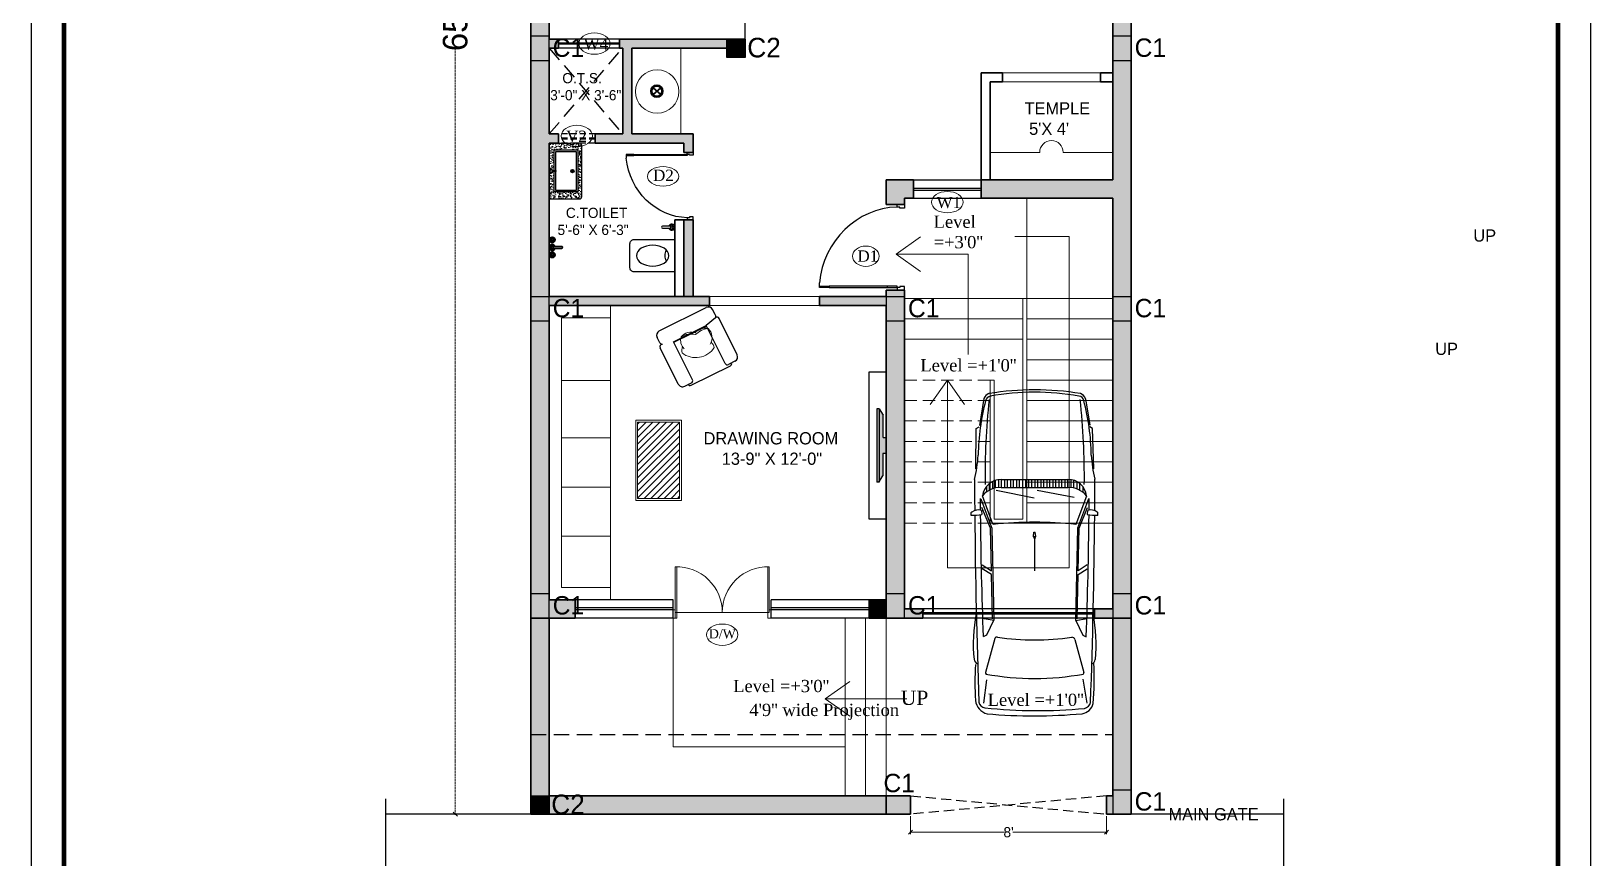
# Model space of a CAD drawing. Header units: millimetres. Extents: x -6808 to 215771, y -89660 to -16303.
# Drawn here: x 93907 to 94671, y -47933 to -47528 of the extents above; entities that cross this region are included whole.
import ezdxf

# ---------------------------------------------------------------- set-up
doc = ezdxf.new("R2010")
doc.units = ezdxf.units.MM
doc.header["$PDMODE"] = 35
for name, pattern in [('ACAD_ISO10W100', [18, 12, -3, 0, -3]), ('DASHED', [0.75, 0.5, -0.25]), ('DASHED2', [0.375, 0.25, -0.125])]:
    doc.linetypes.add(name, pattern=pattern)
doc.layers.get('0').update_dxf_attribs({"color": 8})
for name, color, linetype, lineweight, true_color in [('AR.furniture', 7, 'Continuous', 35, 0x009e9e), ('furniture', 7, 'Continuous', 5, 0xe57b2a), ('furniture layout', 7, 'Continuous', 25, 0x006161)]:
    doc.layers.add(name, color=color, linetype=linetype, lineweight=lineweight, true_color=true_color)
for name, color, linetype in [('CAR', 252, 'Continuous'), ('FORMAT', 7, 'Continuous'), ('NET 01', 8, 'Continuous'), ('WAL', 7, 'Continuous'), ('WIN', 5, 'Continuous')]:
    doc.layers.add(name, color=color, linetype=linetype)
for name, color, linetype, lineweight in [('CHAUKHAT', 32, 'Continuous', 30), ('col.center', 5, 'ACAD_ISO10W100', 15), ('column', 5, 'Continuous', 30), ('dim2', 6, 'Continuous', 20), ('door', 5, 'Continuous', 9), ('LANDSCAPE', 103, 'Continuous', 18), ('plaster line', 150, 'DASHED2', 30), ('Projection', 190, 'DASHED', 25), ('railing', 190, 'Continuous', 13), ('STAIR', 252, 'Continuous', 15), ('text', 7, 'Continuous', 25), ('wall', 7, 'Continuous', 35), ('wokg dim', 152, 'DASHED', 18)]:
    doc.layers.add(name, color=color, linetype=linetype, lineweight=lineweight)
doc.styles.add('SAJ', font='eurr____.ttf')
doc.styles.get("Standard").update_dxf_attribs({"font": 'times.ttf'})
doc.dimstyles.new('SAJ', dxfattribs={"dimtxt": 5, "dimasz": 2, "dimexe": 1, "dimexo": 1, "dimgap": 0.09375, "dimtad": 0, "dimdec": 1, "dimzin": 0, "dimdsep": 46, "dimlunit": 4, "dimtxsty": 'SAJ', "dimblk": 'OBLIQUE', "dimcen": 0.125, "dimdle": 0.375, "dimadec": 0, "dimazin": 0, "dimtfac": 1, "dimtdec": 1, "dimtofl": 0, "dimtmove": 0, "dimatfit": 3, "dimldrblk": 'OBLIQUE', "dimfxl": 1, "dimtolj": 1, "dimtzin": 0, "dimlwd": 5, "dimlwe": 5, "dimarcsym": 1})

# ---------------------------------------------------------------- blocks, each defined once
blk = doc.blocks.new('_Oblique')
at = {"color": 0, "linetype": 'ByBlock', "lineweight": -2}
blk.add_line((-0.5, -0.5), (0.5, 0.5), dxfattribs=at)
blk = doc.blocks.new('*D868')
at = {"layer": 'Defpoints', "color": 0, "transparency": 16777216}
for p in [(94151.36, -47123.77), (94114.38, -47911.77), (94151.36, -47911.77)]:
    blk.add_point(p, dxfattribs=at)
at = {"layer": 'dim2', "color": 0, "linetype": 'DASHED', "lineweight": 5, "transparency": 16777216}
for p, q in [((94150.36, -47123.77), (94113.38, -47123.77)), ((94114.38, -47123.4), (94114.38, -47499.36)), ((94114.38, -47912.15), (94114.38, -47536.18)), ((94150.36, -47911.77), (94113.38, -47911.77))]:
    blk.add_line(p, q, dxfattribs=at)
at = {"layer": 'dim2', "color": 0, "lineweight": 5, "transparency": 16777216, "xscale": 2, "yscale": 2, "zscale": 2}
for p, rotation in [((94114.38, -47123.77), 90), ((94114.38, -47911.77), 270)]:
    blk.add_blockref('_Oblique', p, dxfattribs=dict(at, rotation=rotation))
at = {"layer": 'dim2', "color": 0, "transparency": 16777216, "insert": (94114.38, -47517.77), "char_height": 12, "attachment_point": 5, "rotation": 90, "style": 'SAJ'}
blk.add_mtext('\\A1;65\'-8"', dxfattribs=at)
blk = doc.blocks.new('A$C2AC05335')
at = {"layer": 'door'}
for p, q in [((2.24, 0), (2.24, 30.31)), ((3.07, 30.33), (3.07, 0)), ((56.93, 30.33), (56.93, 3.31)), ((57.76, 3.31), (57.76, 30.31)), ((1, 4.97), (2.24, 4.97)), ((1, 4.97), (1, 0)), ((3.07, 0), (1, 0)), ((2.24, 4.97), (2.24, 3.31)), ((2.24, 3.31), (3.07, 3.31)), ((3.07, 3.31), (3.07, 0)), ((3.07, 3.31), (56.93, 3.31)), ((57.76, 3.31), (56.93, 3.31)), ((56.93, 3.31), (56.93, 0)), ((56.93, 0), (59, 0)), ((59, 4.97), (57.76, 4.97)), ((57.76, 4.97), (57.76, 3.31)), ((59, 4.97), (59, 0))]:
    blk.add_line(p, q, dxfattribs=at)
for centre, start, end in [((3.12, 3.45), 359.70551, 91.88004), ((56.88, 3.45), 88.11996, 180.29449)]:
    blk.add_arc(centre, 26.88, start, end, dxfattribs=at)
blk = doc.blocks.new('QEWFWE')
at = {"layer": 'NET 01'}
for p, q in [((238503.45, 15011.85), (238503.45, 15015.77)), ((238503.45, 15015.77), (238505.41, 15015.77)), ((238503.98, 15015.77), (238503.98, 15011.85)), ((238503.98, 15011.85), (238503.45, 15011.85)), ((238503.45, 15011.85), (238503.45, 14988.32)), ((238503.98, 14988.32), (238503.98, 15011.85)), ((238503.45, 14988.32), (238503.45, 14984.4)), ((238503.98, 14988.32), (238503.45, 14988.32)), ((238503.98, 14984.4), (238503.98, 14988.32)), ((238503.45, 14984.4), (238503.98, 14984.4))]:
    blk.add_line(p, q, dxfattribs=at)
for points in [[(238503.45, 14984.4), (238502.4, 14984.4), (238502.4, 14981.4), (238503.9, 14981.4), (238503.9, 14982.9), (238503.9, 14983.2), (238503.45, 14983.2)], [(238536.02, 14984.4), (238537.07, 14984.4), (238537.07, 14981.4), (238535.57, 14981.4), (238535.57, 14982.9), (238535.57, 14983.2), (238536.02, 14983.2)]]:
    blk.add_lwpolyline(points, close=True, dxfattribs=at)
blk.add_ellipse((238504.18, 14985.62), major_axis=(-29.27, 13.54), ratio=0.925766, start_param=-2.718612, end_param=-1.204625, dxfattribs=at)
blk = doc.blocks.new('A$C1B5F73BC')
at = {"layer": 'AR.furniture', "lineweight": 5, "ltscale": 2}
h = blk.add_hatch(dxfattribs=at)
h.set_pattern_fill('AR-CONC', color=256, scale=0.02, angle=270, style=0)
h.set_pattern_definition([(320, (-48146.4964, 23798.405), (-0.31878171, -3.64369338), [0.381, -4.191]), (265, (-48146.4964, 23798.405), (3.82113286, 0.70485652), [0.3048, -3.3528]), (10.451, (-48146.523, 23798.1015), (3.50233376, -2.93885003), [0.3238, -3.5618]), (316.1842, (-48145.4804, 23798.405), (-0.84084656, -5.4215808), [0.5715, -6.2865]), (6.6356, (-48145.5504, 23797.9533), (4.9485111, -4.7480847), [0.4857, -5.3427]), (261.184, (-48145.4804, 23798.405), (4.94850236, -4.7480921), [0.4572, -5.0292]), (291, (-48145.7344, 23797.897), (-2.04531037, -3.0322976), [0.381, -4.191]), (236, (-48145.7344, 23797.897), (3.68375932, -1.23604057), [0.3048, -3.3528]), (341.4514, (-48145.9048, 23797.6444), (1.63845715, -4.26832982), [0.3238, -3.5618]), (307.5, (-48146.4964, 23798.4051), (1.691100777, -0.061772065), [0, -3.31216, 0, -3.4036, 0, -3.3655]), (277.5, (-48146.4964, 23798.4051), (2.003611496, -1.33639325), [0, -1.94056, 0, -3.23596, 0, -1.2827]), (237.5, (-48146.4964, 23799.538), (-0.11457488, -2.711811903), [0, -1.27, 0, -3.9624, 0, -5.2578]), (227.5, (-48146.4964, 23800.046), (0.50852982, -2.96258363), [0, -1.651, 0, -2.63144, 0, -3.7338])])
h.paths.add_polyline_path([(31.4, -3.1), (31.4, -18.7), (4.7, -18.7), (4.7, -3.1), (17.6, -3.1), (17.6, -2.3, -0.843039), (18, 0), (0, 0), (0, -14), (0, -15), (0, -19.5, 0.414214), (1.5, -21), (34.5, -21, 0.414214), (36, -19.5), (36, -15), (36, -14), (36, 0), (18, 0, -0.843039), (18.4, -2.3), (18.4, -3.1)])
at = {"layer": 'AR.furniture', "lineweight": 30, "ltscale": 2}
for p, q in [((0, 0), (0, -14)), ((36, 0), (36, -14)), ((0, -14), (0, -14)), ((36, -14), (36, -14))]:
    blk.add_line(p, q, dxfattribs=at)
at = {"layer": 'AR.furniture', "lineweight": 30}
for p, q in [((17.6, -4.6), (17.6, -1.8)), ((17.6, -4.6), (18.4, -4.6)), ((18.4, -1.8), (18.4, -4.6)), ((16.9, -15), (19.1, -15)), ((18, -13.9), (18, -14.8))]:
    blk.add_line(p, q, dxfattribs=at)
at = {"layer": 'AR.furniture', "lineweight": 30, "ltscale": 2}
blk.add_lwpolyline([(36, 0), (0, 0)], dxfattribs=at)
at = {"layer": 'AR.furniture', "lineweight": 30}
for points in [[(17.6, -3.1), (4.7, -3.1), (4.7, -18.7), (31.4, -18.7), (31.4, -3.1), (18.4, -3.1)], [(17.6, -4.1), (5.7, -4.1), (5.7, -17.7), (30.4, -17.7), (30.4, -4.1), (18.4, -4.1)]]:
    blk.add_lwpolyline(points, dxfattribs=at)
at = {"layer": 'AR.furniture', "lineweight": 30, "ltscale": 2}
blk.add_lwpolyline([(0, -14), (0, -15), (0, -15), (0, -19.5, 0.414214), (1.5, -21), (34.5, -21, 0.414214), (36, -19.5), (36, -15), (36, -15), (36, -14)], format="xyb", dxfattribs=at)
at = {"layer": 'AR.furniture', "lineweight": 30}
for radius in [1.08, 0.691]:
    blk.add_circle((18, -15), radius, dxfattribs=at)
for radius, start, end in [(1.16, 289.6397, 250.3486), (0.772, 300.2446, 239.6569)]:
    blk.add_arc((18, -1.2), radius, start, end, dxfattribs=at)
blk = doc.blocks.new('W.C')
at = {"layer": 'AR.furniture', "lineweight": 30, "ltscale": 3}
blk.add_lwpolyline([(41572.37, -1963.34), (41572.37, -1947.5), (41552.47, -1947.5, 0.414214), (41550.43, -1949.54), (41550.43, -1961.3, 0.414214), (41552.47, -1963.34)], format="xyb", close=True, dxfattribs=at)
blk.add_arc((41572.2, -1955.42), 4.6, 145.50589, 214.49411, dxfattribs=at)
blk.add_ellipse((41561.56, -1955.42), major_axis=(7.96, 0), ratio=0.640617, dxfattribs=at)
blk = doc.blocks.new('A$C2ABB695D')
at = {"layer": 'AR.furniture', "lineweight": 30}
for p, q in [((4.14, 2), (0.5, 2)), ((0.5, 1), (4.14, 1))]:
    blk.add_line(p, q, dxfattribs=at)
blk.add_circle((5, 1.5), 0.5, dxfattribs=at)
for centre, radius, start, end in [((0.5, 1.5), 0.5, 90, 270), ((5, 1.5), 1.5, 199.6514, 160.3603), ((5, 1.5), 1, 210.3431, 149.7554)]:
    blk.add_arc(centre, radius, start, end, dxfattribs=at)
blk = doc.blocks.new('CVGDRF')
at = {"layer": 'AR.furniture'}
for p, q in [((91951.07, -21891.25), (91951.07, -21894.89)), ((91952.07, -21894.89), (91952.07, -21891.25)), ((91947.46, -21895.63), (91947.2, -21895.63)), ((91947.47, -21895.88), (91947.2, -21895.88)), ((91947.82, -21895.27), (91947.82, -21895)), ((91947.82, -21896.23), (91947.82, -21896.5)), ((91948.07, -21895.27), (91948.07, -21895)), ((91948.07, -21896.23), (91948.07, -21896.5)), ((91948.43, -21895.63), (91948.7, -21895.63)), ((91948.43, -21895.88), (91948.7, -21895.88)), ((91954.71, -21895.63), (91954.45, -21895.63)), ((91954.72, -21895.88), (91954.45, -21895.88)), ((91955.07, -21895.27), (91955.07, -21895)), ((91955.07, -21896.23), (91955.07, -21896.5)), ((91955.32, -21895.27), (91955.32, -21895)), ((91955.32, -21896.23), (91955.32, -21896.5)), ((91955.68, -21895.63), (91955.95, -21895.63)), ((91955.68, -21895.88), (91955.95, -21895.88))]:
    blk.add_line(p, q, dxfattribs=at)
for centre, radius in [((91947.95, -21895.75), 1.38), ((91946.95, -21895.75), 0.28), ((91947.95, -21895.75), 0.5), ((91947.95, -21894.75), 0.28), ((91947.95, -21896.75), 0.28), ((91948.95, -21895.75), 0.28), ((91951.57, -21895.75), 0.5), ((91955.2, -21895.75), 1.38), ((91954.2, -21895.75), 0.28), ((91955.2, -21895.75), 0.5), ((91955.2, -21894.75), 0.28), ((91955.2, -21896.75), 0.28), ((91956.2, -21895.75), 0.28)]:
    blk.add_circle(centre, radius, dxfattribs=at)
for centre, radius, start, end in [((91951.57, -21891.25), 0.5, 0, 180), ((91947.95, -21895.75), 1, 105.2407, 164.2093), ((91947.95, -21895.75), 1, 196.23422, 253.90469), ((91947.95, -21895.75), 1, 16.4413, 74.0789), ((91947.95, -21895.75), 1, 286.12, 344.0884), ((91951.57, -21895.75), 1.5, 109.6514, 70.3603), ((91951.57, -21895.75), 1, 120.3431, 59.7554), ((91955.2, -21895.75), 1, 106.12, 164.0884), ((91955.2, -21895.75), 1, 196.44125, 254.07887), ((91955.2, -21895.75), 1, 285.2407, 344.2093), ((91955.2, -21895.75), 1, 16.2342, 73.9047)]:
    blk.add_arc(centre, radius, start, end, dxfattribs=at)
blk = doc.blocks.new('*D869')
at = {"layer": 'Defpoints', "color": 0, "transparency": 16777216}
for p in [(94337.36, -47911.77), (94433.36, -47911.77), (94337.36, -47920.63)]:
    blk.add_point(p, dxfattribs=at)
at = {"layer": 'wall', "color": 0, "lineweight": 5, "transparency": 16777216}
for p, q in [((94337.36, -47912.77), (94337.36, -47921.63)), ((94433.36, -47912.77), (94433.36, -47921.63)), ((94336.99, -47920.63), (94383.32, -47920.63)), ((94433.74, -47920.63), (94387.41, -47920.63))]:
    blk.add_line(p, q, dxfattribs=at)
at = {"layer": 'wall', "color": 0, "lineweight": 5, "transparency": 16777216, "xscale": 2, "yscale": 2, "zscale": 2, "rotation": 180}
blk.add_blockref('_Oblique', (94337.36, -47920.63), dxfattribs=at)
at = {"layer": 'wall', "color": 0, "lineweight": 5, "transparency": 16777216, "xscale": 2, "yscale": 2, "zscale": 2}
blk.add_blockref('_Oblique', (94433.36, -47920.63), dxfattribs=at)
at = {"layer": 'wall', "color": 0, "transparency": 16777216, "insert": (94385.36, -47920.63), "char_height": 5, "attachment_point": 5, "style": 'SAJ'}
blk.add_mtext("\\A1;8'", dxfattribs=at)
blk = doc.blocks.new('y7u')
at = {"layer": 'wall', "color": 0}
for p, q in [((34923.48, 3566.35), (34926.73, 3570.07)), ((34923.5, 3570.09), (34926.71, 3566.33))]:
    blk.add_line(p, q, dxfattribs=at)
for radius in [2.97, 2.47]:
    blk.add_circle((34925.11, 3568.21), radius, dxfattribs=at)
blk = doc.blocks.new('ytyt')
at = {"color": 252, "true_color": 0x939598}
blk.add_line((167876.15, 15260.38), (167876.15, 15404.38), dxfattribs=at)
at = {"layer": 'furniture', "color": 252, "true_color": 0x939598}
for p, q in [((167876.15, 15404.38), (167906.15, 15404.38)), ((167906.15, 15398.38), (167906.15, 15404.38)), ((167882.15, 15266.38), (167882.15, 15398.38)), ((167882.15, 15398.38), (167906.15, 15398.38)), ((167906.15, 15398.38), (167906.15, 15266.38)), ((167882.15, 15367.73), (167906.15, 15367.73)), ((167882.15, 15339.55), (167906.15, 15339.55)), ((167882.15, 15315.55), (167906.15, 15315.55)), ((167882.15, 15291.55), (167906.15, 15291.55)), ((167906.15, 15266.38), (167882.15, 15266.38)), ((167906.15, 15266.38), (167906.15, 15260.38)), ((167906.15, 15260.38), (167876.15, 15260.38))]:
    blk.add_line(p, q, dxfattribs=at)
blk = doc.blocks.new('fgr')
at = {"color": 252, "true_color": 0x939598}
for p, q in [((167930.08, 15391.98), (167953.11, 15403.42)), ((167957.49, 15399.9), (167956.27, 15402.36)), ((167957.61, 15399.67), (167957.49, 15399.9)), ((167937.09, 15386.7), (167953.09, 15394.64)), ((167937.23, 15386.41), (167953.23, 15394.36)), ((167957.53, 15398.43), (167953.09, 15394.64)), ((167962.33, 15376.03), (167953.09, 15394.64)), ((167968.19, 15380.26), (167959.35, 15398.06)), ((167930.35, 15386.13), (167929.02, 15388.82)), ((167939.36, 15365.94), (167930.51, 15383.76)), ((167946.33, 15368.09), (167937.09, 15386.7)), ((167967.13, 15377.1), (167963.91, 15375.5)), ((167945.62, 15365.34), (167964.88, 15374.91)), ((167942.52, 15364.88), (167945.8, 15366.51))]:
    blk.add_line(p, q, dxfattribs=at)
for centre, radius, start, end in [((167954.16, 15401.31), 2.36, 26.41311, 116.41311), ((167956.55, 15399.14), 1.18, 310.44935, 26.41311), ((167931.13, 15389.87), 2.36, 116.41311, 206.41311), ((167958.29, 15397.53), 1.18, 26.41311, 130.44935), ((167931.41, 15386.66), 1.18, 206.41311, 282.37686), ((167931.57, 15384.28), 1.18, 102.37686, 206.41311), ((167964.36, 15375.97), 1.18, 296.41311, 26.41311), ((167966.08, 15379.21), 2.36, 296.41311, 26.41311), ((167963.39, 15376.56), 1.18, 206.41311, 296.41311), ((167941.47, 15366.99), 2.36, 206.41311, 296.41311), ((167945.09, 15366.4), 1.18, 206.41311, 296.41311), ((167945.27, 15367.56), 1.18, 296.41311, 26.41311)]:
    blk.add_arc(centre, radius, start, end, dxfattribs=at)
at = {"layer": 'furniture', "color": 252, "true_color": 0x939598}
for points in [[(167947.95, 15390.98, 0.323164), (167940.82, 15389.02, 0.30633), (167942.33, 15383.25, -0.872847)], [(167953.95, 15393.17, 0.14773), (167947.73, 15390.14, 0.224358), (167940.82, 15389.02, 0.178662)], [(167955.01, 15385.45, 0.356772), (167953.95, 15393.17, 0.249542), (167947.49, 15391.1, -9.61688)], [(167955.47, 15386.38, -0.165541), (167957.02, 15383.84, -0.435529), (167941.23, 15381.17, -0.121523), (167941.39, 15384.33, 7.115464)]]:
    blk.add_lwpolyline(points, format="xyb", dxfattribs=at)
blk = doc.blocks.new('tyhty')
at = {"lineweight": 9}
h = blk.add_hatch(color=250, dxfattribs=at)
h.dxf.hatch_style = 1
h.set_gradient(color1=(51, 51, 51), color2=(91, 91, 91), rotation=270, tint=1, name='CURVED')
h.paths.add_polyline_path([(71171.56, 11294.34), (71171.56, 11293.38), (71171.62, 11293.35), (71207.56, 11293.35), (71207.56, 11294.34)])
h = blk.add_hatch(color=253, dxfattribs=at)
h.dxf.hatch_style = 1
h.set_gradient(color1=(173, 173, 173), color2=(91, 91, 91), rotation=270, tint=1, name='CURVED')
h.paths.add_polyline_path([(71204.33, 11291.37), (71207.56, 11293.31), (71207.56, 11293.31), (71207.56, 11293.35), (71171.62, 11293.35), (71174.76, 11291.46), (71185.59, 11291.46), (71185.59, 11289.88), (71193.52, 11289.88), (71193.52, 11291.37)])
for p, q in [((71207.56, 11294.34), (71171.56, 11294.34)), ((71171.56, 11293.38), (71171.56, 11294.34)), ((71171.56, 11293.38), (71174.76, 11291.46)), ((71207.56, 11293.35), (71171.62, 11293.35)), ((71185.59, 11291.46), (71174.76, 11291.46)), ((71185.59, 11289.88), (71185.59, 11291.46)), ((71193.52, 11289.88), (71185.59, 11289.88)), ((71193.52, 11291.37), (71193.52, 11289.88)), ((71193.52, 11291.37), (71204.33, 11291.37)), ((71207.56, 11293.31), (71204.33, 11291.37)), ((71207.56, 11293.31), (71207.56, 11294.34)), ((71207.56, 11293.31), (71207.56, 11294.3))]:
    blk.add_line(p, q)
blk = doc.blocks.new('rere')
at = {"layer": 'wall', "color": 252, "lineweight": -2, "true_color": 0x939598}
blk.add_lwpolyline([(168038.78, 15299.79), (168038.78, 15371.99), (168047.15, 15371.99), (168047.15, 15299.79)], close=True, dxfattribs=at)
at = {"color": 252, "true_color": 0x939598, "rotation": 90}
blk.add_blockref('tyhty', (179337.03, -55853.67), dxfattribs=at)
blk = doc.blocks.new('fgh')
at = {"true_color": 0x939598}
h = blk.add_hatch(dxfattribs=at)
h.set_pattern_fill('ANSI31', color=252, scale=18.665057)
h.set_pattern_definition([(45, (164443.7877, 16355.773), (-1.6497735, 1.6497735), [])])
h.paths.add_polyline_path([(167940.01, 15347.28), (167919.48, 15347.28), (167919.48, 15309.95), (167940.01, 15309.95)])
at = {"layer": 'furniture', "color": 252, "true_color": 0x939598}
for points in [[(167918.55, 15348.22), (167940.95, 15348.22), (167940.95, 15309.02), (167918.55, 15309.02)], [(167919.48, 15347.28), (167940.01, 15347.28), (167940.01, 15309.95), (167919.48, 15309.95)]]:
    blk.add_lwpolyline(points, close=True, dxfattribs=at)
blk = doc.blocks.new('refer')
for name, p in [('ytyt', (0, 0)), ('fgr', (0, 0)), ('rere', (-6, 0)), ('fgh', (0, 0))]:
    blk.add_blockref(name, p)
blk = doc.blocks.new('ALFA-P')
for p, q in [((0.922, 0.782), (0.421, 0.765)), ((1.054, 0.795), (1.05, 0.795)), ((1.501, 0.831), (1.466, 0.832)), ((0.051, 0.677), (0.379, 0.733)), ((0.421, 0.765), (0.398, 0.733)), ((1.187, 0.609), (1.104, 0.609)), ((1.142, 0.646), (1.211, 0.646)), ((1.245, 0.684), (1.208, 0.684)), ((1.611, 0.562), (1.26, 0.693)), ((1.295, 0.716), (1.659, 0.578)), ((1.658, 0.598), (1.405, 0.702)), ((1.439, 0.705), (1.49, 0.7)), ((2.191, 0.585), (1.658, 0.598)), ((2.117, 0.698), (2.191, 0.585)), ((2.236, 0.585), (2.166, 0.698)), ((2.789, 0.573), (2.236, 0.585)), ((2.809, 0.552), (2.782, 0.698)), ((2.801, 0.554), (2.99, 0.646)), ((2.989, 0.646), (3.012, 0.687)), ((3.044, 0.547), (3.455, 0.659)), ((3.538, 0.646), (3.838, 0.693)), ((1.053, -0.37), (1.053, 0.459)), ((1.156, 0.459), (1.053, 0.459)), ((1.053, 0.421), (1.156, 0.421)), ((1.055, 0.496), (1.156, 0.496)), ((1.161, 0.534), (1.064, 0.534)), ((1.08, 0.571), (1.171, 0.571)), ((1.156, -0.37), (1.156, 0.459)), ((1.187, 0.076), (1.276, 0.539)), ((1.659, 0.578), (2.801, 0.554)), ((1.156, 0.384), (1.053, 0.384)), ((1.053, 0.346), (1.156, 0.346)), ((1.156, 0.309), (1.053, 0.309)), ((1.053, 0.271), (1.156, 0.271)), ((1.156, 0.234), (1.053, 0.234)), ((1.053, 0.196), (1.156, 0.196)), ((1.156, 0.159), (1.053, 0.159)), ((1.053, 0.121), (1.156, 0.121)), ((1.156, 0.084), (1.053, 0.084)), ((1.053, 0.046), (1.156, 0.046)), ((1.156, 0.009), (1.053, 0.009)), ((1.187, -0.435), (1.281, 0.039)), ((1.765, 0.059), (1.708, 0.052)), ((1.708, 0.037), (1.708, 0.052)), ((1.765, 0.03), (1.708, 0.037)), ((1.775, 0.052), (1.765, 0.059)), ((1.775, 0.036), (1.765, 0.03)), ((1.766, 0.03), (1.766, 0.058)), ((1.77, 0.048), (1.787, 0.048)), ((1.77, 0.04), (1.787, 0.04)), ((1.775, 0.048), (1.775, 0.052)), ((1.775, 0.036), (1.775, 0.04)), ((1.787, 0.048), (1.804, 0.044)), ((1.787, 0.04), (1.804, 0.044)), ((1.804, 0.044), (2.189, 0.044)), ((1.053, -0.029), (1.156, -0.029)), ((1.156, -0.066), (1.053, -0.066)), ((1.053, -0.104), (1.156, -0.104)), ((1.156, -0.141), (1.053, -0.141)), ((1.053, -0.179), (1.156, -0.179)), ((1.156, -0.216), (1.053, -0.216)), ((1.053, -0.254), (1.156, -0.254)), ((1.156, -0.291), (1.053, -0.291)), ((1.053, -0.329), (1.156, -0.329)), ((1.156, -0.366), (1.053, -0.366)), ((1.055, -0.404), (1.156, -0.404)), ((1.161, -0.441), (1.064, -0.441)), ((1.08, -0.479), (1.171, -0.479)), ((1.187, -0.516), (1.104, -0.516)), ((1.142, -0.554), (1.211, -0.554)), ((1.611, -0.473), (1.26, -0.604)), ((1.295, -0.624), (1.659, -0.486)), ((1.658, -0.505), (1.405, -0.61)), ((2.191, -0.493), (1.658, -0.505)), ((1.659, -0.486), (2.801, -0.461)), ((2.117, -0.606), (2.191, -0.493)), ((2.236, -0.493), (2.166, -0.606)), ((2.789, -0.48), (2.236, -0.493)), ((2.809, -0.459), (2.782, -0.606)), ((2.801, -0.461), (2.99, -0.554)), ((2.989, -0.553), (3.012, -0.595)), ((3.033, -0.451), (3.453, -0.566)), ((3.547, -0.554), (3.838, -0.591)), ((0.049, -0.586), (0.383, -0.64)), ((0.421, -0.682), (0.398, -0.645)), ((0.922, -0.688), (0.421, -0.682)), ((1.245, -0.591), (1.208, -0.591)), ((1.439, -0.616), (1.49, -0.612)), ((1.501, -0.743), (1.466, -0.743))]:
    blk.add_line(p, q)
blk.add_lwpolyline([(1.77, 0.048, 0.135264), (1.769, 0.048, 0.106902), (1.768, 0.047, 0.081911), (1.768, 0.046, 0.07014), (1.768, 0.044, 0.07014), (1.768, 0.043, 0.081911), (1.768, 0.042, 0.106902), (1.769, 0.041, 0.135264), (1.77, 0.04, 0.135264)], format="xyb")
at = {"const_width": 0.00157}
blk.add_lwpolyline([(2.189, 0.044, 1), (2.188, 0.044, 1)], format="xyb", close=True, dxfattribs=at)
for centre, radius, start, end in [((0.644, 2.435), 1.69, 273.7251, 283.9002), ((0.703, -88.577), 89.373, 89.52503, 89.7751), ((1.583, 0.741), 0.149, 145.9309, 193.8445), ((1.514, 0.784), 0.068, 134.8266, 142.9949), ((0.774, 0.825), 0.726, 350.1467, 0.5405), ((0.703, -88.577), 89.373, 87.99733, 89.48898), ((3.104, -1.099), 1.909, 84.2866, 101.4253), ((3.269, 0.711), 0.0928, 31.1037, 74.3748), ((3.518, -2.656), 3.444, 84.627, 92.961), ((3.477, 0.047), 3.537, 170.7624, 189.2376), ((3.018, 0.045), 3.049, 169.5804, 190.4804), ((0.086, 0.575), 0.109, 108.9654, 157.7189), ((0.087, 0.589), 0.0687, 102.3165, 172.6202), ((1.022, -8.34), 9.004, 89.3963, 96.1219), ((0.794, -2.08), 2.83, 90.8303, 104.7581), ((1.288, 0.459), 0.235, 96.9706, 180), ((1.427, 0.479), 0.271, 128.1315, 184.3504), ((0.934, -56.277), 57.002, 89.4957, 89.6397), ((0.934, -56.277), 57.002, 87.9149, 89.4373), ((3.448, 0.618), 0.0417, 52.5085, 81.0554), ((0.134, 0.045), 3.395, 349.695, 10.305), ((3.799, 0.638), 0.106, 15.9545, 75.1491), ((3.801, 0.61), 0.169, 8.8601, 76.0341), ((-2.205, 0.087), 6.134, 353.8067, 5.429), ((-2.824, 0.038), 6.818, 355.0765, 5.0418), ((6.651, 0.044), 5.064, 174.1622, 185.8378), ((1.61, 0.559), 0.00255, 10.1904, 76.0607), ((3.055, 0.509), 0.0388, 106.5918, 183.3613), ((-0.143, 0.045), 3.193, 351.679, 8.321), ((1.288, -0.37), 0.235, 180, 263.0294), ((1.427, -0.391), 0.271, 175.6496, 231.8685), ((0.08, -0.492), 0.0989, 198.2367, 251.7095), ((0.093, -0.492), 0.0748, 186.407, 260.5783), ((1.022, 8.432), 9.004, 263.8781, 270.6037), ((0.794, 2.173), 2.83, 255.2872, 269.1697), ((1.61, -0.47), 0.00255, 283.9393, 349.8096), ((3.042, -0.425), 0.0275, 161.9399, 248.0871), ((3.456, -0.54), 0.0259, 261.842, 317.0719), ((3.785, -0.501), 0.189, 275.3376, 346.1066), ((3.803, -0.56), 0.0908, 281.9071, 350.7156), ((0.644, -2.343), 1.69, 75.9638, 86.2749), ((0.703, 88.67), 89.373, 270.2249, 270.47417), ((0.934, 56.369), 57.002, 270.3603, 270.5047), ((1.583, -0.652), 0.149, 166.1555, 214.0691), ((1.514, -0.695), 0.068, 217.0051, 225.1734), ((0.774, -0.736), 0.726, 359.4595, 9.8533), ((0.934, 56.369), 57.002, 270.5622, 272.0851), ((0.703, 88.67), 89.373, 270.51092, 271.99998), ((3.104, 1.191), 1.909, 258.5747, 275.7134), ((3.269, -0.618), 0.0928, 285.6252, 328.8963), ((3.577, 2.373), 3.071, 265.8615, 274.2164)]:
    blk.add_arc(centre, radius, start, end)
blk = doc.blocks.new('c1')
at = {"layer": 'column'}
blk.add_hatch(color=256, dxfattribs=at).paths.add_polyline_path([(58376.49, -43564.36), (58385.49, -43564.36), (58385.49, -43552.36), (58376.49, -43552.36)])
for p, q in [((58376.49, -43552.36), (58376.49, -43564.36)), ((58376.49, -43552.36), (58385.49, -43552.36)), ((58385.49, -43564.36), (58385.49, -43552.36)), ((58376.49, -43564.36), (58385.49, -43564.36))]:
    blk.add_line(p, q, dxfattribs=at)
blk = doc.blocks.new('A$C32B276F4')
at = {"layer": 'column'}
blk.add_hatch(color=256, dxfattribs=at).paths.add_polyline_path([(9, 0), (9, 9), (0, 9), (0, 0)])
for p, q in [((0, 0), (0, 9)), ((0, 9), (9, 9)), ((9, 9), (9, 0)), ((9, 0), (0, 0))]:
    blk.add_line(p, q, dxfattribs=at)
at = {"layer": 'col.center', "linetype": 'ByBlock', "insert": (10.02, 9.59), "char_height": 9.6, "width": 293.6941, "attachment_point": 1, "style": 'SAJ'}
blk.add_mtext('\\A1;{\\fCentury Gothic|b0|i0|c0|p34;C2}', dxfattribs=at)
blk = doc.blocks.new('dge')
at = {"layer": 'CHAUKHAT', "lineweight": 9, "ltscale": 2, "extrusion": (0, 0, -1)}
blk.add_ellipse((69740.43, -34180.61), major_axis=(-6.53, 0), ratio=0.763106, dxfattribs=at)
at = {"layer": 'CHAUKHAT', "lineweight": 30, "insert": (69736.33, -34177.78), "char_height": 5.5, "width": 180.3968, "attachment_point": 1}
blk.add_mtext('\\A1;D1', dxfattribs=at)
blk = doc.blocks.new('etrre')
at = {"layer": 'CHAUKHAT', "lineweight": 9, "ltscale": 2}
blk.add_ellipse((69730.58, -34082.16), major_axis=(-7.7, 0), ratio=0.620188, dxfattribs=at)
at = {"layer": 'CHAUKHAT', "lineweight": 30, "insert": (69725.65, -34078.88), "char_height": 5.5, "width": 180.3968, "attachment_point": 1}
blk.add_mtext('\\A1;D2', dxfattribs=at)

msp = doc.modelspace()

# ---------------------------------------------------------------- hatches: boundary and pattern name
at = {"layer": 'wokg dim'}
h = msp.add_hatch(color=252, dxfattribs=at)
h.dxf.hatch_style = 1
h.paths.add_polyline_path([(94445.365, -47123.774), (94151.365, -47123.774), (94151.365, -47815.774), (94173.115, -47815.774), (94173.115, -47806.774), (94160.365, -47806.774), (94160.365, -47662.774), (94238.916, -47662.774), (94238.916, -47658.274), (94160.365, -47658.274), (94160.365, -47583.274), (94164.865, -47583.274), (94164.865, -47578.774), (94160.365, -47578.774), (94160.365, -47536.774), (94164.865, -47536.774), (94164.865, -47532.274), (94160.365, -47532.274), (94160.365, -47393.774), (94254.865, -47393.774), (94254.865, -47389.274), (94160.365, -47389.274), (94160.365, -47209.274), (94190.365, -47209.274), (94190.365, -47204.774), (94160.365, -47204.774), (94160.365, -47197.774), (94160.365, -47132.774), (94268.365, -47132.774), (94268.365, -47147.774), (94272.865, -47147.774), (94272.865, -47132.774), (94436.365, -47132.774), (94436.365, -47204.774), (94376.365, -47204.774), (94376.365, -47165.774), (94371.865, -47165.774), (94371.865, -47209.274), (94436.365, -47209.274), (94436.365, -47245.274), (94436.365, -47389.274), (94352.365, -47389.274), (94352.365, -47393.774), (94436.365, -47393.774), (94436.365, -47601.274), (94371.865, -47601.274), (94371.865, -47610.274), (94436.365, -47610.274), (94436.365, -47811.274), (94427.365, -47811.274), (94427.365, -47815.774), (94445.365, -47815.774)])
h = msp.add_hatch(color=252, dxfattribs=at)
h.dxf.hatch_style = 1
h.paths.add_polyline_path([(94256.365, -47532.274), (94194.865, -47532.274), (94194.865, -47536.774), (94196.365, -47536.774), (94196.365, -47578.774), (94182.865, -47578.774), (94182.865, -47583.274), (94226.365, -47583.274), (94226.365, -47587.774), (94230.865, -47587.774), (94230.865, -47578.774), (94200.865, -47578.774), (94200.865, -47536.774), (94256.365, -47536.774)])
h = msp.add_hatch(color=252, dxfattribs=at)
h.dxf.hatch_style = 1
h.paths.add_polyline_path([(94338.865, -47601.274), (94325.365, -47601.274), (94325.365, -47610.274), (94325.365, -47613.274), (94334.365, -47613.274), (94334.365, -47610.274), (94338.865, -47610.274)])
h = msp.add_hatch(color=252, dxfattribs=at)
h.dxf.hatch_style = 1
h.paths.add_polyline_path([(94230.865, -47620.774), (94226.365, -47620.774), (94226.365, -47658.274), (94230.865, -47658.274)])
h = msp.add_hatch(color=252, dxfattribs=at)
h.dxf.hatch_style = 1
h.paths.add_polyline_path([(94334.365, -47655.274), (94330.73, -47655.274), (94325.365, -47655.274), (94325.365, -47658.274), (94292.776, -47658.274), (94292.776, -47662.774), (94325.365, -47662.774), (94325.365, -47815.774), (94343.365, -47815.774), (94343.365, -47811.274), (94334.365, -47811.274)])
h = msp.add_hatch(color=252, dxfattribs=at)
h.dxf.hatch_style = 1
h.paths.add_polyline_path([(94325.365, -47806.774), (94317.115, -47806.774), (94317.115, -47815.774), (94325.365, -47815.774)])
h = msp.add_hatch(color=252, dxfattribs=at)
h.dxf.hatch_style = 1
h.paths.add_polyline_path([(94160.365, -47815.774), (94151.365, -47815.774), (94151.365, -47911.774), (94325.365, -47911.774), (94325.365, -47902.774), (94160.365, -47902.774)])
h = msp.add_hatch(color=252, dxfattribs=at)
h.dxf.hatch_style = 1
h.paths.add_polyline_path([(94445.365, -47815.774), (94436.365, -47815.774), (94436.365, -47902.774), (94433.365, -47902.774), (94433.365, -47911.774), (94445.365, -47911.774)])
h = msp.add_hatch(color=252, dxfattribs=at)
h.dxf.hatch_style = 1
h.paths.add_polyline_path([(94337.365, -47902.774), (94325.365, -47902.774), (94325.365, -47911.774), (94337.365, -47911.774)])

# ---------------------------------------------------------------- linework, layer by layer
msp.add_line((94256.365, -47532.274), (94256.365, -47508.274))
at = {"lineweight": 5}
for p, q in [((94224.865, -47536.774), (94224.865, -47578.774)), ((94376.365, -47587.774), (94400.608, -47587.774)), ((94412.121, -47587.774), (94436.365, -47587.774))]:
    msp.add_line(p, q, dxfattribs=at)
at = {"linetype": 'ByBlock', "lineweight": 20}
for p, q in [((94382.365, -47548.774), (94430.365, -47548.774)), ((94382.365, -47553.274), (94430.365, -47553.274)), ((94238.916, -47658.274), (94292.776, -47658.274)), ((94292.776, -47662.774), (94238.916, -47662.774)), ((94292.776, -47658.274), (94296.724, -47658.274)), ((94296.724, -47662.774), (94292.776, -47662.774))]:
    msp.add_line(p, q, dxfattribs=at)
at = {"linetype": 'DASHED', "ltscale": 10}
for p, q in [((94337.365, -47902.774), (94433.365, -47911.774)), ((94433.365, -47902.774), (94337.365, -47911.774))]:
    msp.add_line(p, q, dxfattribs=at)
for points in [[(94080.161, -47904.257), (94080.161, -47943.815), (94074.987, -47946.211), (94086.023, -47944.025), (94080.192, -47947.481), (94080.192, -48001.398)], [(94519.975, -47904.257), (94519.975, -47943.815), (94514.801, -47946.211), (94525.837, -47944.025), (94520.006, -47947.481), (94520.006, -48001.398)]]:
    msp.add_lwpolyline(points)
at = {"lineweight": 30}
for points in [[(94151.365, -47911.774), (94080.161, -47911.774)], [(94519.975, -47911.774), (94444.353, -47911.774)]]:
    msp.add_lwpolyline(points, dxfattribs=at)
at = {"lineweight": 5}
msp.add_circle((94213.241, -47557.999), 10.624, dxfattribs=at)
msp.add_arc((94406.365, -47587.774), 5.757, 0, 180, dxfattribs=at)
at = {"layer": 'CHAUKHAT', "lineweight": 9, "ltscale": 2}
for centre in [(94182.509, -47534.546), (94173.918, -47579.707), (94355.365, -47612.149), (94245.115, -47823.907)]:
    msp.add_ellipse(centre, major_axis=(-7.69, 0), ratio=0.6796274, dxfattribs=at)
at = {"layer": 'FORMAT', "color": 0}
msp.add_lwpolyline([(93906.673, -47067.435), (93906.673, -48152.085), (94670.51, -48152.085), (94670.51, -47067.435)], close=True, dxfattribs=at)
msp.add_lwpolyline([(93906.673, -47067.435), (93906.673, -48152.085), (94670.51, -48152.085), (94670.51, -47067.435)], close=True, dxfattribs=at)
at = {"layer": 'FORMAT', "color": 0, "const_width": 2.24}
msp.add_lwpolyline([(93922.749, -47083.512), (93922.749, -48136.008), (94654.433, -48136.008), (94654.433, -47083.512)], close=True, dxfattribs=at)
msp.add_lwpolyline([(93922.749, -47083.512), (93922.749, -48136.008), (94654.433, -48136.008), (94654.433, -47083.512)], close=True, dxfattribs=at)
at = {"layer": 'LANDSCAPE'}
for p in [(94221.115, -47815.774), (94305.365, -47878.774)]:
    msp.add_line(p, (94221.115, -47878.774), dxfattribs=at)
at = {"layer": 'Projection', "ltscale": 15}
for p, q in [((94160.365, -47536.774), (94196.365, -47578.774)), ((94160.365, -47578.774), (94196.365, -47536.774)), ((94151.365, -47872.774), (94436.365, -47872.774))]:
    msp.add_line(p, q, dxfattribs=at)
at = {"layer": 'railing', "color": 1}
for p, q in [((94392.365, -47659.274), (94392.365, -47767.274)), ((94392.365, -47659.274), (94394.365, -47659.274)), ((94376.365, -47699.274), (94378.365, -47699.274)), ((94378.365, -47699.274), (94378.365, -47767.274)), ((94378.365, -47767.274), (94392.365, -47767.274))]:
    msp.add_line(p, q, dxfattribs=at)
at = {"layer": 'STAIR'}
for p, q in [((94394.365, -47659.274), (94394.365, -47610.274)), ((94415.013, -47628.881), (94388.399, -47628.881)), ((94415.013, -47791.236), (94415.013, -47628.881)), ((94392.365, -47659.274), (94334.365, -47659.274)), ((94394.365, -47659.274), (94436.365, -47659.274)), ((94394.365, -47659.274), (94394.365, -47769.274)), ((94392.365, -47669.274), (94334.365, -47669.274)), ((94394.365, -47669.274), (94436.365, -47669.274)), ((94392.365, -47679.274), (94334.365, -47679.274)), ((94394.365, -47679.274), (94436.365, -47679.274)), ((94394.365, -47689.274), (94436.365, -47689.274)), ((94376.365, -47699.274), (94376.365, -47769.274)), ((94394.365, -47699.274), (94436.365, -47699.274)), ((94394.365, -47709.274), (94436.365, -47709.274)), ((94394.365, -47719.274), (94436.365, -47719.274)), ((94394.365, -47729.274), (94436.365, -47729.274)), ((94394.365, -47739.274), (94436.365, -47739.274)), ((94394.365, -47749.274), (94436.365, -47749.274)), ((94394.365, -47759.274), (94436.365, -47759.274)), ((94376.365, -47769.274), (94394.365, -47769.274)), ((94394.365, -47769.274), (94436.365, -47769.274)), ((94305.365, -47902.774), (94305.365, -47815.774)), ((94315.365, -47902.774), (94315.365, -47815.774)), ((94325.365, -47902.774), (94325.365, -47815.774))]:
    msp.add_line(p, q, dxfattribs=at)
at = {"layer": 'STAIR', "linetype": 'DASHED', "ltscale": 12}
for p, q in [((94334.365, -47699.274), (94376.365, -47699.274)), ((94334.365, -47709.274), (94376.365, -47709.274)), ((94334.365, -47719.274), (94376.365, -47719.274)), ((94334.365, -47729.274), (94376.365, -47729.274)), ((94334.365, -47739.274), (94376.365, -47739.274)), ((94334.365, -47749.274), (94376.365, -47749.274)), ((94334.365, -47759.274), (94376.365, -47759.274)), ((94334.365, -47769.274), (94376.365, -47769.274))]:
    msp.add_line(p, q, dxfattribs=at)
at = {"layer": 'wall'}
for p, q in [((94151.365, -47123.774), (94151.365, -47911.774)), ((94445.365, -47123.774), (94445.365, -47911.774)), ((94160.365, -47393.774), (94160.365, -47532.274)), ((94436.365, -47393.774), (94436.365, -47601.274)), ((94160.365, -47536.774), (94160.365, -47578.774)), ((94160.365, -47583.274), (94160.365, -47658.274)), ((94325.365, -47601.274), (94338.865, -47601.274)), ((94325.365, -47610.274), (94325.365, -47601.274)), ((94338.865, -47610.274), (94338.865, -47601.274)), ((94371.865, -47601.274), (94436.365, -47601.274)), ((94371.865, -47601.274), (94371.865, -47610.274)), ((94325.365, -47610.274), (94325.365, -47613.274)), ((94325.365, -47613.274), (94334.365, -47613.274)), ((94334.365, -47610.274), (94338.865, -47610.274)), ((94334.365, -47610.274), (94334.365, -47613.274)), ((94371.865, -47610.274), (94436.365, -47610.274)), ((94436.365, -47610.274), (94436.365, -47811.274)), ((94325.365, -47655.274), (94325.365, -47658.274)), ((94325.365, -47655.274), (94334.365, -47655.274)), ((94334.365, -47655.274), (94334.365, -47811.274)), ((94160.365, -47662.774), (94160.365, -47806.774)), ((94325.365, -47662.774), (94325.365, -47815.774)), ((94173.115, -47806.774), (94160.365, -47806.774)), ((94173.115, -47815.774), (94173.115, -47806.774)), ((94325.365, -47806.774), (94317.115, -47806.774)), ((94317.115, -47815.774), (94317.115, -47806.774)), ((94173.115, -47815.774), (94151.365, -47815.774)), ((94160.365, -47815.774), (94160.365, -47902.774)), ((94325.365, -47815.774), (94317.115, -47815.774)), ((94436.365, -47815.774), (94436.365, -47902.774)), ((94337.365, -47902.774), (94160.365, -47902.774)), ((94325.365, -47902.774), (94325.365, -47911.774)), ((94337.365, -47902.774), (94337.365, -47911.774)), ((94436.365, -47902.774), (94433.365, -47902.774)), ((94433.365, -47902.774), (94433.365, -47911.774)), ((94337.365, -47911.774), (94151.365, -47911.774)), ((94445.365, -47911.774), (94433.365, -47911.774))]:
    msp.add_line(p, q, dxfattribs=at)
at = {"layer": 'wall', "color": 1}
for p, q in [((94160.365, -47532.274), (94164.865, -47532.274)), ((94164.865, -47532.274), (94164.865, -47536.774)), ((94194.865, -47532.274), (94256.365, -47532.274)), ((94194.865, -47532.274), (94194.865, -47536.774)), ((94256.365, -47532.274), (94256.365, -47536.774)), ((94160.365, -47536.774), (94164.865, -47536.774)), ((94194.865, -47536.774), (94196.365, -47536.774)), ((94196.365, -47536.774), (94196.365, -47578.774)), ((94200.865, -47536.774), (94256.365, -47536.774)), ((94200.865, -47536.774), (94200.865, -47578.774)), ((94371.865, -47601.274), (94371.865, -47548.774)), ((94371.865, -47548.774), (94382.365, -47548.774)), ((94382.365, -47553.274), (94382.365, -47548.774)), ((94430.365, -47548.774), (94436.365, -47548.774)), ((94430.365, -47553.274), (94430.365, -47548.774)), ((94376.365, -47601.274), (94376.365, -47553.274)), ((94376.365, -47553.274), (94382.365, -47553.274)), ((94430.365, -47553.274), (94436.365, -47553.274)), ((94160.365, -47578.774), (94164.865, -47578.774)), ((94164.865, -47578.774), (94164.865, -47583.274)), ((94182.865, -47578.774), (94196.365, -47578.774)), ((94182.865, -47578.774), (94182.865, -47583.274)), ((94200.865, -47578.774), (94230.865, -47578.774)), ((94230.865, -47587.774), (94230.865, -47578.774)), ((94160.365, -47583.274), (94164.865, -47583.274)), ((94182.865, -47583.274), (94226.365, -47583.274)), ((94226.365, -47587.774), (94226.365, -47583.274)), ((94226.365, -47587.774), (94230.865, -47587.774)), ((94221.865, -47658.274), (94221.865, -47620.774)), ((94226.365, -47620.774), (94221.865, -47620.774)), ((94226.365, -47658.274), (94226.365, -47620.774)), ((94230.865, -47620.774), (94226.365, -47620.774)), ((94230.865, -47658.274), (94230.865, -47620.774)), ((94160.365, -47658.274), (94238.916, -47658.274)), ((94160.365, -47662.774), (94238.916, -47662.774)), ((94238.916, -47658.274), (94238.916, -47662.774)), ((94292.776, -47658.274), (94325.365, -47658.274)), ((94292.776, -47658.274), (94292.776, -47662.774)), ((94292.776, -47662.774), (94325.365, -47662.774)), ((94325.365, -47815.774), (94343.365, -47815.774)), ((94334.365, -47811.274), (94343.365, -47811.274)), ((94343.365, -47811.274), (94343.365, -47815.774)), ((94427.365, -47811.274), (94436.365, -47811.274)), ((94427.365, -47811.274), (94427.365, -47815.774)), ((94427.365, -47815.774), (94445.365, -47815.774))]:
    msp.add_line(p, q, dxfattribs=at)
at = {"layer": 'WIN'}
for p, q in [((94194.865, -47532.274), (94164.865, -47532.274)), ((94194.865, -47534.274), (94164.865, -47534.274)), ((94194.865, -47534.774), (94164.865, -47534.774)), ((94194.865, -47536.774), (94164.865, -47536.774)), ((94338.865, -47601.274), (94371.865, -47601.274)), ((94338.865, -47605.274), (94371.865, -47605.274)), ((94338.865, -47606.274), (94371.865, -47606.274)), ((94338.865, -47610.274), (94371.865, -47610.274)), ((94221.115, -47806.774), (94173.115, -47806.774)), ((94221.115, -47815.774), (94221.115, -47806.774)), ((94317.115, -47806.774), (94269.115, -47806.774)), ((94269.115, -47815.774), (94269.115, -47806.774)), ((94221.115, -47810.774), (94173.115, -47810.774)), ((94221.115, -47811.774), (94173.115, -47811.774)), ((94221.115, -47815.774), (94173.115, -47815.774)), ((94317.115, -47810.774), (94269.115, -47810.774)), ((94317.115, -47811.774), (94269.115, -47811.774)), ((94317.115, -47815.774), (94269.115, -47815.774)), ((94427.365, -47811.274), (94343.365, -47811.274)), ((94427.365, -47813.274), (94343.365, -47813.274)), ((94427.365, -47813.774), (94343.365, -47813.774)), ((94427.365, -47815.774), (94343.365, -47815.774))]:
    msp.add_line(p, q, dxfattribs=at)
at = {"layer": 'WIN', "linetype": 'DASHED', "ltscale": 6}
for p, q in [((94182.865, -47578.774), (94164.865, -47578.774)), ((94182.865, -47580.774), (94164.865, -47580.774)), ((94182.865, -47581.274), (94164.865, -47581.274)), ((94182.865, -47583.274), (94164.865, -47583.274))]:
    msp.add_line(p, q, dxfattribs=at)

# ---------------------------------------------------------------- block references
at = {"color": 3, "lineweight": -3, "xscale": -1, "rotation": 270}
msp.add_blockref('y7u', (90644.897, -82482.879), dxfattribs=at)
at = {"linetype": 'ByBlock', "lineweight": 20, "rotation": 90}
for p, xscale, yscale, zscale in [((108491.166, 179434.875), -0.9518673649145052, 0.9518673649145052, 0.9518673649145052), ((112483.839, -336593.19), 1.211467555345734, 1.211467555345734, 1.211467555345734)]:
    msp.add_blockref('QEWFWE', p, dxfattribs=dict(at, xscale=xscale, yscale=yscale, zscale=zscale))
at = {"layer": 'AR.furniture', "xscale": -1, "rotation": 270.0000000004064}
msp.add_blockref('CVGDRF', (116057.616, -139585.845), dxfattribs=at)
at = {"layer": 'CAR', "xscale": 39.37007874017581, "yscale": 39.37007874017581, "zscale": 39.37007874017581, "rotation": 270}
msp.add_blockref('ALFA-P', (94396.332, -47706.394), dxfattribs=at)
at = {"layer": 'CHAUKHAT', "lineweight": 9}
for name, p in [('etrre', (24485.584, -13517.385)), ('dge', (24575.02, -13457.995))]:
    msp.add_blockref(name, p, dxfattribs=at)
at = {"layer": 'column'}
for name, p in [('c1', (35774.873, -3978.412)), ('A$C32B276F4', (94247.365, -47541.274)), ('c1', (36059.873, -3978.412)), ('c1', (35774.873, -4105.912)), ('c1', (35948.873, -4105.912)), ('c1', (36059.873, -4105.912)), ('c1', (35774.873, -4251.412)), ('c1', (35948.873, -4251.412)), ('c1', (36059.873, -4251.412)), ('c1', (36059.873, -4347.412)), ('A$C32B276F4', (94151.365, -47911.774))]:
    msp.add_blockref(name, p, dxfattribs=at)
at = {"layer": 'column', "rotation": 90}
msp.add_blockref('c1', (50773.003, -106288.265), dxfattribs=at)
at = {"layer": 'door', "xscale": 0.8275862068965517, "yscale": 0.8275862068965517, "zscale": 0.8275862068965517}
msp.add_blockref('A$C2AC05335', (94220.287, -47815.774), dxfattribs=at)
at = {"layer": 'furniture layout'}
msp.add_blockref('A$C2ABB695D', (94215.365, -47625.936), dxfattribs=at)
at = {"layer": 'furniture layout', "linetype": 'ByBlock', "lineweight": 13, "xscale": -1, "rotation": 180}
msp.add_blockref('W.C', (52649.49, -49593.776), dxfattribs=at)
at = {"layer": 'plaster line', "linetype": 'Continuous', "xscale": 0.7585714285714285, "yscale": 0.7585714285714285, "zscale": 0.7585714285714285, "rotation": 89.99999999999999}
msp.add_blockref('A$C1B5F73BC', (94160.365, -47610.568), dxfattribs=at)
at = {"layer": 'WAL'}
msp.add_blockref('refer', (-73715.782, -63067.152), dxfattribs=at)

# ---------------------------------------------------------------- texts
at = {"layer": 'CHAUKHAT', "lineweight": 30, "width": 180.39683, "attachment_point": 1}
for s, insert, char_height in [('\\A1;W4', (94177.248, -47531.958), 5.5), ('\\A1;V2', (94168.657, -47577.119), 5.5), ('\\A1;W1', (94350.104, -47609.56), 5.5), ('\\A1; D/W', (94236.851, -47821.205), 4.5)]:
    msp.add_mtext(s, dxfattribs=dict(at, insert=insert, char_height=char_height))
at = {"layer": 'col.center', "linetype": 'ByBlock', "char_height": 9, "width": 293.6941, "attachment_point": 1, "style": 'SAJ'}
for insert in [(94162.095, -47532.006), (94447.095, -47532.006), (94162.095, -47659.506), (94336.095, -47659.506), (94447.095, -47659.506), (94162.095, -47805.006), (94336.095, -47805.006), (94447.095, -47805.006), (94324.095, -47892.006), (94447.095, -47901.006)]:
    msp.add_mtext('\\A1;{\\fCentury Gothic|b0|i0|c0|p34;C1}', dxfattribs=dict(at, insert=insert))
at = {"layer": 'text', "ltscale": 2, "char_height": 6, "width": 244.74508, "style": 'SAJ'}
for s, insert, attachment_point in [('\\A1;{\\fCentury Gothic|b0|i0|c0|p34; \\H0.83333x;  O.T.S.\\P3\'-0" X 3\'-6"}', (94160.865, -47548.941), 1), ("\\A1;{\\fCentury Gothic|b0|i0|c0|p34;   TEMPLE\\P    5'X 4'}", (94386.5, -47563.207), 1), ('\\A1;{\\fCentury Gothic|b0|i0|c0|p34; \\H0.83333x; C.TOILET\\P5\'-6" X 6\'-3"}', (94164.454, -47614.89), 1), ('\\A1;{\\fCentury Gothic|b0|i0|c0|p34;UP}', (94624.135, -47625.473), 3), ('\\A1;{\\fCentury Gothic|b0|i0|c0|p34;UP}', (94605.455, -47680.964), 3), ('\\A1;{\\fCentury Gothic|b0|i0|c0|p34; DRAWING ROOM\\P     13-9" X 12\'-0"}', (94233.725, -47724.74), 1), ('\\A1;{\\fCentury Gothic|b0|i0|c0|p34;MAIN GATE}', (94507.81, -47908.804), 3)]:
    msp.add_mtext(s, dxfattribs=dict(at, insert=insert, attachment_point=attachment_point))
at = {"layer": 'WAL', "attachment_point": 1}
for s, insert, char_height, width in [("\\A1;Level =+3'0''", (94348.66, -47618.716), 6, 31.11068), ("\\A1;Level =+1'0''", (94342.174, -47689.006), 6, 87.64536), ("\\A1;Level =+3'0''", (94250.48, -47846.023), 6, 87.64536), ('\\A1;UP', (94332.545, -47851.29), 7, 60.28075), ("\\A1;Level =+1'0''", (94375.124, -47852.781), 6, 87.64536), ("\\A1;4'9'' wide Projection", (94258.395, -47857.718), 6, 78.71621)]:
    msp.add_mtext(s, dxfattribs=dict(at, insert=insert, char_height=char_height, width=width))

# ---------------------------------------------------------------- dimensions: what is measured, and where the dimension line sits
at = {"layer": 'dim2'}
dim = msp.add_linear_dim(base=(94114.378, -47911.774), p1=(94151.365, -47123.774), p2=(94151.365, -47911.774), angle=270, dimstyle='SAJ', override={"dimtxt": 12}, dxfattribs=at)
dim.commit()
dim.dimension.update_dxf_attribs({"geometry": '*D868', "text_midpoint": (94114.378, -47517.774), "dimtype": 161})
at = {"layer": 'wall'}
dim = msp.add_aligned_dim(p1=(94433.365, -47911.774), p2=(94337.365, -47911.774), distance=8.853, dimstyle='SAJ', override={"dimfxl": 4}, dxfattribs=at)
dim.commit()
dim.dimension.update_dxf_attribs({"geometry": '*D869', "text_midpoint": (94385.365, -47920.627)})

# ---------------------------------------------------------------- leaders
at = {"layer": 'STAIR'}
for points in [[(94330.239, -47637.616), (94365.556, -47637.616), (94365.556, -47686.67)], [(94355.365, -47699.274), (94355.365, -47791.236), (94415.013, -47791.236)], [(94295.609, -47855.274), (94335.527, -47855.274)]]:
    msp.add_leader(points, dimstyle='SAJ', override={"dimasz": 12, "dimldrblk": 'Open90'}, dxfattribs=at)

doc.saveas('drawing.dxf')
